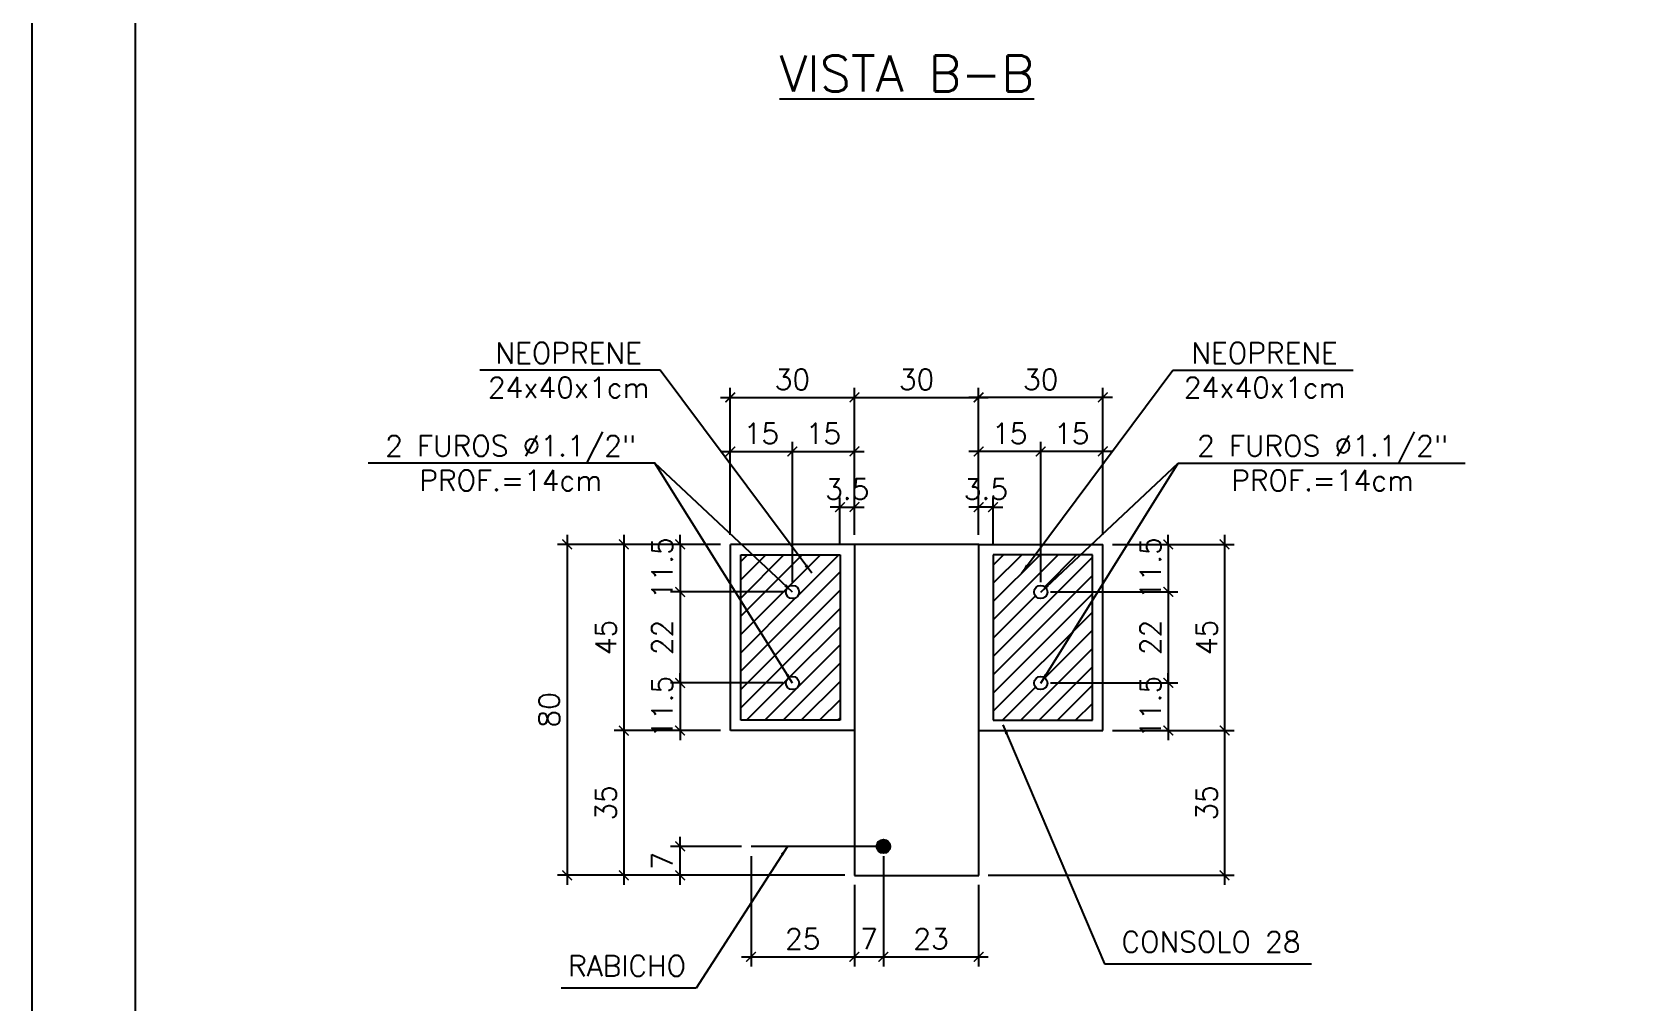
# Model space of a CAD drawing. Header units: centimetres. Extents: x 1658 to 14396, y 8294 to 11444.
# Drawn here: x 4286 to 5449, y 9811 to 10514 of the extents above; entities that cross this region are included whole.
import ezdxf

# ---------------------------------------------------------------- set-up
doc = ezdxf.new("R2010")
doc.units = ezdxf.units.CM
doc.header["$LTSCALE"] = 50
doc.header["$MEASUREMENT"] = 0
doc.header["$PDMODE"] = 67
for name, color, linetype in [('COTAS-PRECON', 1, 'Continuous'), ('FORMATO-PRECON', 2, 'Continuous'), ('HACHURAS-PRECON', 1, 'Continuous'), ('LINHA-01-PRECON', 1, 'Continuous'), ('LINHA-02-PRECON', 2, 'Continuous'), ('LINHA-03-PRECON', 3, 'Continuous'), ('LINHA-04-PRECON', 4, 'Continuous'), ('填充', 7, 'Continuous')]:
    doc.layers.add(name, color=color, linetype=linetype)
doc.styles.get("Standard").update_dxf_attribs({"font": 'romans.shx'})
doc.dimstyles.new('ESC75-25', dxfattribs={"dimscale": 0, "dimtxt": 15, "dimasz": 7, "dimexe": 7, "dimexo": 7, "dimgap": 5.5, "dimtad": 1, "dimdec": 1, "dimlfac": 0.333333, "dimdsep": 46, "dimtxsty": 'Standard', "dimblk": 'ARCHTICK', "dimcen": 0.1, "dimdle": 7, "dimclrd": 256, "dimclre": 256, "dimclrt": 2, "dimadec": 0, "dimazin": 0, "dimtfac": 1, "dimtdec": 1, "dimtix": 1, "dimtmove": 2, "dimatfit": 3, "dimfxl": 1, "dimarcsym": 0})
doc.dimstyles.new('ESC75-75', dxfattribs={"dimscale": 0, "dimtxt": 15, "dimasz": 7, "dimexe": 7, "dimexo": 7, "dimgap": 5.5, "dimtad": 1, "dimdec": 1, "dimdsep": 46, "dimtxsty": 'Standard', "dimblk": 'ARCHTICK', "dimcen": 0.1, "dimdle": 7, "dimclrd": 256, "dimclre": 256, "dimclrt": 2, "dimadec": 0, "dimazin": 0, "dimtfac": 1, "dimtdec": 1, "dimtix": 1, "dimtmove": 2, "dimatfit": 3, "dimfxl": 1, "dimarcsym": 0})
pattern_1 = [(45, (6346.984, 10206.0015), (-6.629126, 6.629126), [])]

# ---------------------------------------------------------------- blocks, each defined once
blk = doc.blocks.new('A$C2E607E54')
at = {"layer": 'FORMATO-PRECON'}
blk.add_lwpolyline([(0, 4200), (2970, 4200), (2970, 0), (0, 0)], close=True, dxfattribs=at)
at = {"layer": 'FORMATO-PRECON', "color": 6}
blk.add_lwpolyline([(100, 3950), (2870, 3950), (2870, 100), (100, 100)], close=True, dxfattribs=at)
blk = doc.blocks.new('_ArchTick')
at = {"color": 0, "linetype": 'ByBlock', "const_width": 0.15}
blk.add_lwpolyline([(-0.5, -0.5), (0.5, 0.5)], dxfattribs=at)
blk = doc.blocks.new('*D49')
at = {"layer": 'Defpoints', "color": 0, "transparency": 16777216}
for p in [(4882, 10249.2), (4792, 10142.6), (4882, 10142.6)]:
    blk.add_point(p, dxfattribs=at)
at = {"layer": 'LINHA-01-PRECON', "lineweight": -2, "transparency": 16777216}
for p, q in [((4785, 10249.2), (4889, 10249.2)), ((4792, 10149.6), (4792, 10256.2)), ((4882, 10149.6), (4882, 10256.2))]:
    blk.add_line(p, q, dxfattribs=at)
at = {"layer": 'LINHA-01-PRECON', "lineweight": -2, "transparency": 16777216, "xscale": 7, "yscale": 7, "zscale": 7, "rotation": 180}
blk.add_blockref('_ArchTick', (4792, 10249.2), dxfattribs=at)
at = {"layer": 'LINHA-01-PRECON', "lineweight": -2, "transparency": 16777216, "xscale": 7, "yscale": 7, "zscale": 7}
blk.add_blockref('_ArchTick', (4882, 10249.2), dxfattribs=at)
at = {"layer": 'LINHA-01-PRECON', "color": 2, "transparency": 16777216, "insert": (4837, 10262.2), "char_height": 15, "attachment_point": 5}
blk.add_mtext('30', dxfattribs=at)
blk = doc.blocks.new('*D50')
at = {"layer": 'Defpoints', "color": 0, "transparency": 16777216}
for p in [(4972, 10249.2), (4882, 10142.6), (4972, 10142.6)]:
    blk.add_point(p, dxfattribs=at)
at = {"layer": 'LINHA-01-PRECON', "lineweight": -2, "transparency": 16777216}
for p, q in [((4875, 10249.2), (4979, 10249.2)), ((4882, 10149.6), (4882, 10256.2)), ((4972, 10149.6), (4972, 10256.2))]:
    blk.add_line(p, q, dxfattribs=at)
at = {"layer": 'LINHA-01-PRECON', "lineweight": -2, "transparency": 16777216, "xscale": 7, "yscale": 7, "zscale": 7, "rotation": 180}
blk.add_blockref('_ArchTick', (4882, 10249.2), dxfattribs=at)
at = {"layer": 'LINHA-01-PRECON', "lineweight": -2, "transparency": 16777216, "xscale": 7, "yscale": 7, "zscale": 7}
blk.add_blockref('_ArchTick', (4972, 10249.2), dxfattribs=at)
at = {"layer": 'LINHA-01-PRECON', "color": 2, "transparency": 16777216, "insert": (4927, 10262.2), "char_height": 15, "attachment_point": 5}
blk.add_mtext('30', dxfattribs=at)
blk = doc.blocks.new('*D51')
at = {"layer": 'Defpoints', "color": 0, "transparency": 16777216}
for p in [(4882, 10169.6), (4871.5, 10135.1), (4882, 10142.6)]:
    blk.add_point(p, dxfattribs=at)
at = {"layer": 'LINHA-01-PRECON', "lineweight": -2, "transparency": 16777216}
for p, q in [((4871.5, 10169.6), (4864.5, 10169.6)), ((4871.5, 10142.1), (4871.5, 10176.6)), ((4871.5, 10169.6), (4882, 10169.6)), ((4882, 10149.6), (4882, 10176.6)), ((4882, 10169.6), (4889, 10169.6))]:
    blk.add_line(p, q, dxfattribs=at)
at = {"layer": 'LINHA-01-PRECON', "lineweight": -2, "transparency": 16777216, "xscale": 7, "yscale": 7, "zscale": 7}
blk.add_blockref('_ArchTick', (4871.5, 10169.6), dxfattribs=at)
at = {"layer": 'LINHA-01-PRECON', "lineweight": -2, "transparency": 16777216, "xscale": 7, "yscale": 7, "zscale": 7, "rotation": 180}
blk.add_blockref('_ArchTick', (4882, 10169.6), dxfattribs=at)
at = {"layer": 'LINHA-01-PRECON', "color": 2, "transparency": 16777216, "insert": (4876.8, 10182.6), "char_height": 15, "attachment_point": 5}
blk.add_mtext('3.5', dxfattribs=at)
blk = doc.blocks.new('*D52')
at = {"layer": 'Defpoints', "color": 0, "transparency": 16777216}
for p in [(4837, 10210), (4792, 10142.6), (4837, 10108.1)]:
    blk.add_point(p, dxfattribs=at)
at = {"layer": 'LINHA-01-PRECON', "lineweight": -2, "transparency": 16777216}
for p, q in [((4792, 10149.6), (4792, 10217)), ((4837, 10115.1), (4837, 10217)), ((4785, 10210), (4844, 10210))]:
    blk.add_line(p, q, dxfattribs=at)
at = {"layer": 'LINHA-01-PRECON', "lineweight": -2, "transparency": 16777216, "xscale": 7, "yscale": 7, "zscale": 7, "rotation": 180}
blk.add_blockref('_ArchTick', (4792, 10210), dxfattribs=at)
at = {"layer": 'LINHA-01-PRECON', "lineweight": -2, "transparency": 16777216, "xscale": 7, "yscale": 7, "zscale": 7}
blk.add_blockref('_ArchTick', (4837, 10210), dxfattribs=at)
at = {"layer": 'LINHA-01-PRECON', "color": 2, "transparency": 16777216, "insert": (4814.5, 10223), "char_height": 15, "attachment_point": 5}
blk.add_mtext('15', dxfattribs=at)
blk = doc.blocks.new('*D53')
at = {"layer": 'Defpoints', "color": 0, "transparency": 16777216}
for p in [(4882, 10210), (4882, 10142.6), (4837, 10108.1)]:
    blk.add_point(p, dxfattribs=at)
at = {"layer": 'LINHA-01-PRECON', "lineweight": -2, "transparency": 16777216}
for p, q in [((4837, 10115.1), (4837, 10217)), ((4882, 10149.6), (4882, 10217)), ((4830, 10210), (4889, 10210))]:
    blk.add_line(p, q, dxfattribs=at)
at = {"layer": 'LINHA-01-PRECON', "lineweight": -2, "transparency": 16777216, "xscale": 7, "yscale": 7, "zscale": 7, "rotation": 180}
blk.add_blockref('_ArchTick', (4837, 10210), dxfattribs=at)
at = {"layer": 'LINHA-01-PRECON', "lineweight": -2, "transparency": 16777216, "xscale": 7, "yscale": 7, "zscale": 7}
blk.add_blockref('_ArchTick', (4882, 10210), dxfattribs=at)
at = {"layer": 'LINHA-01-PRECON', "color": 2, "transparency": 16777216, "insert": (4859.5, 10223), "char_height": 15, "attachment_point": 5}
blk.add_mtext('15', dxfattribs=at)
blk = doc.blocks.new('*D54')
at = {"layer": 'Defpoints', "color": 0, "transparency": 16777216}
for p in [(4972, 10249.2), (4972, 10142.6), (5062, 10142.6)]:
    blk.add_point(p, dxfattribs=at)
at = {"layer": 'LINHA-01-PRECON', "lineweight": -2, "transparency": 16777216}
for p, q in [((5069, 10249.2), (4965, 10249.2)), ((4972, 10149.6), (4972, 10256.2)), ((5062, 10149.6), (5062, 10256.2))]:
    blk.add_line(p, q, dxfattribs=at)
at = {"layer": 'LINHA-01-PRECON', "lineweight": -2, "transparency": 16777216, "xscale": 7, "yscale": 7, "zscale": 7, "rotation": 180}
blk.add_blockref('_ArchTick', (4972, 10249.2), dxfattribs=at)
at = {"layer": 'LINHA-01-PRECON', "lineweight": -2, "transparency": 16777216, "xscale": 7, "yscale": 7, "zscale": 7}
blk.add_blockref('_ArchTick', (5062, 10249.2), dxfattribs=at)
at = {"layer": 'LINHA-01-PRECON', "color": 2, "transparency": 16777216, "insert": (5017, 10262.2), "char_height": 15, "attachment_point": 5}
blk.add_mtext('30', dxfattribs=at)
blk = doc.blocks.new('*D55')
at = {"layer": 'Defpoints', "color": 0, "transparency": 16777216}
for p in [(4972, 10169.6), (4972, 10142.6), (4982.5, 10135.1)]:
    blk.add_point(p, dxfattribs=at)
at = {"layer": 'LINHA-01-PRECON', "lineweight": -2, "transparency": 16777216}
for p, q in [((4972, 10169.6), (4965, 10169.6)), ((4972, 10149.6), (4972, 10176.6)), ((4982.5, 10169.6), (4972, 10169.6)), ((4982.5, 10142.1), (4982.5, 10176.6)), ((4982.5, 10169.6), (4989.5, 10169.6))]:
    blk.add_line(p, q, dxfattribs=at)
at = {"layer": 'LINHA-01-PRECON', "lineweight": -2, "transparency": 16777216, "xscale": 7, "yscale": 7, "zscale": 7}
blk.add_blockref('_ArchTick', (4972, 10169.6), dxfattribs=at)
at = {"layer": 'LINHA-01-PRECON', "lineweight": -2, "transparency": 16777216, "xscale": 7, "yscale": 7, "zscale": 7, "rotation": 180}
blk.add_blockref('_ArchTick', (4982.5, 10169.6), dxfattribs=at)
at = {"layer": 'LINHA-01-PRECON', "color": 2, "transparency": 16777216, "insert": (4977.3, 10182.6), "char_height": 15, "attachment_point": 5}
blk.add_mtext('3.5', dxfattribs=at)
blk = doc.blocks.new('*D56')
at = {"layer": 'Defpoints', "color": 0, "transparency": 16777216}
for p in [(5017, 10210), (5062, 10142.6), (5017, 10108.1)]:
    blk.add_point(p, dxfattribs=at)
at = {"layer": 'LINHA-01-PRECON', "lineweight": -2, "transparency": 16777216}
for p, q in [((5017, 10115.1), (5017, 10217)), ((5062, 10149.6), (5062, 10217)), ((5069, 10210), (5010, 10210))]:
    blk.add_line(p, q, dxfattribs=at)
at = {"layer": 'LINHA-01-PRECON', "lineweight": -2, "transparency": 16777216, "xscale": 7, "yscale": 7, "zscale": 7, "rotation": 180}
blk.add_blockref('_ArchTick', (5017, 10210), dxfattribs=at)
at = {"layer": 'LINHA-01-PRECON', "lineweight": -2, "transparency": 16777216, "xscale": 7, "yscale": 7, "zscale": 7}
blk.add_blockref('_ArchTick', (5062, 10210), dxfattribs=at)
at = {"layer": 'LINHA-01-PRECON', "color": 2, "transparency": 16777216, "insert": (5039.5, 10223), "char_height": 15, "attachment_point": 5}
blk.add_mtext('15', dxfattribs=at)
blk = doc.blocks.new('*D57')
at = {"layer": 'Defpoints', "color": 0, "transparency": 16777216}
for p in [(4972, 10210), (4972, 10142.6), (5017, 10108.1)]:
    blk.add_point(p, dxfattribs=at)
at = {"layer": 'LINHA-01-PRECON', "lineweight": -2, "transparency": 16777216}
for p, q in [((4972, 10149.6), (4972, 10217)), ((5017, 10115.1), (5017, 10217)), ((5024, 10210), (4965, 10210))]:
    blk.add_line(p, q, dxfattribs=at)
at = {"layer": 'LINHA-01-PRECON', "lineweight": -2, "transparency": 16777216, "xscale": 7, "yscale": 7, "zscale": 7, "rotation": 180}
blk.add_blockref('_ArchTick', (4972, 10210), dxfattribs=at)
at = {"layer": 'LINHA-01-PRECON', "lineweight": -2, "transparency": 16777216, "xscale": 7, "yscale": 7, "zscale": 7}
blk.add_blockref('_ArchTick', (5017, 10210), dxfattribs=at)
at = {"layer": 'LINHA-01-PRECON', "color": 2, "transparency": 16777216, "insert": (4994.5, 10223), "char_height": 15, "attachment_point": 5}
blk.add_mtext('15', dxfattribs=at)
blk = doc.blocks.new('*D58')
at = {"layer": 'Defpoints', "color": 0, "transparency": 16777216}
for p in [(4792, 10142.6), (4755.6, 10108.1), (4837, 10108.1)]:
    blk.add_point(p, dxfattribs=at)
at = {"layer": 'LINHA-01-PRECON', "lineweight": -2, "transparency": 16777216}
for p, q in [((4755.6, 10142.6), (4755.6, 10149.6)), ((4785, 10142.6), (4748.6, 10142.6)), ((4755.6, 10142.6), (4755.6, 10108.1)), ((4830, 10108.1), (4748.6, 10108.1)), ((4755.6, 10108.1), (4755.6, 10101.1))]:
    blk.add_line(p, q, dxfattribs=at)
at = {"layer": 'LINHA-01-PRECON', "lineweight": -2, "transparency": 16777216, "xscale": 7, "yscale": 7, "zscale": 7}
for p, rotation in [((4755.6, 10142.6), 270), ((4755.6, 10108.1), 90)]:
    blk.add_blockref('_ArchTick', p, dxfattribs=dict(at, rotation=rotation))
at = {"layer": 'LINHA-01-PRECON', "color": 2, "transparency": 16777216, "insert": (4742.6, 10125.3), "char_height": 15, "attachment_point": 5, "rotation": 90}
blk.add_mtext('11.5', dxfattribs=at)
blk = doc.blocks.new('*D59')
at = {"layer": 'Defpoints', "color": 0, "transparency": 16777216}
for p in [(4837, 10108.1), (4755.6, 10042.1), (4837, 10042.1)]:
    blk.add_point(p, dxfattribs=at)
at = {"layer": 'LINHA-01-PRECON', "lineweight": -2, "transparency": 16777216}
for p, q in [((4755.6, 10115.1), (4755.6, 10035.1)), ((4830, 10108.1), (4748.6, 10108.1)), ((4830, 10042.1), (4748.6, 10042.1))]:
    blk.add_line(p, q, dxfattribs=at)
at = {"layer": 'LINHA-01-PRECON', "lineweight": -2, "transparency": 16777216, "xscale": 7, "yscale": 7, "zscale": 7}
for p, rotation in [((4755.6, 10108.1), 90), ((4755.6, 10042.1), 270)]:
    blk.add_blockref('_ArchTick', p, dxfattribs=dict(at, rotation=rotation))
at = {"layer": 'LINHA-01-PRECON', "color": 2, "transparency": 16777216, "insert": (4742.6, 10075.1), "char_height": 15, "attachment_point": 5, "rotation": 90}
blk.add_mtext('22', dxfattribs=at)
blk = doc.blocks.new('*D60')
at = {"layer": 'Defpoints', "color": 0, "transparency": 16777216}
for p in [(4837, 10042.1), (4755.6, 10007.6), (4792, 10007.6)]:
    blk.add_point(p, dxfattribs=at)
at = {"layer": 'LINHA-01-PRECON', "lineweight": -2, "transparency": 16777216}
for p, q in [((4830, 10042.1), (4748.6, 10042.1)), ((4755.6, 10042.1), (4755.6, 10049.1)), ((4755.6, 10042.1), (4755.6, 10007.6)), ((4785, 10007.6), (4748.6, 10007.6)), ((4755.6, 10007.6), (4755.6, 10000.6))]:
    blk.add_line(p, q, dxfattribs=at)
at = {"layer": 'LINHA-01-PRECON', "lineweight": -2, "transparency": 16777216, "xscale": 7, "yscale": 7, "zscale": 7}
for p, rotation in [((4755.6, 10042.1), 270), ((4755.6, 10007.6), 90)]:
    blk.add_blockref('_ArchTick', p, dxfattribs=dict(at, rotation=rotation))
at = {"layer": 'LINHA-01-PRECON', "color": 2, "transparency": 16777216, "insert": (4742.6, 10024.8), "char_height": 15, "attachment_point": 5, "rotation": 90}
blk.add_mtext('11.5', dxfattribs=at)
blk = doc.blocks.new('*D61')
at = {"layer": 'Defpoints', "color": 0, "transparency": 16777216}
for p in [(4792, 10142.6), (4714.8, 10007.6), (4792, 10007.6)]:
    blk.add_point(p, dxfattribs=at)
at = {"layer": 'LINHA-01-PRECON', "lineweight": -2, "transparency": 16777216}
for p, q in [((4714.8, 10149.6), (4714.8, 10000.6)), ((4785, 10142.6), (4707.8, 10142.6)), ((4785, 10007.6), (4707.8, 10007.6))]:
    blk.add_line(p, q, dxfattribs=at)
at = {"layer": 'LINHA-01-PRECON', "lineweight": -2, "transparency": 16777216, "xscale": 7, "yscale": 7, "zscale": 7}
for p, rotation in [((4714.8, 10142.6), 90), ((4714.8, 10007.6), 270)]:
    blk.add_blockref('_ArchTick', p, dxfattribs=dict(at, rotation=rotation))
at = {"layer": 'LINHA-01-PRECON', "color": 2, "transparency": 16777216, "insert": (4701.8, 10075.1), "char_height": 15, "attachment_point": 5, "rotation": 90}
blk.add_mtext('45', dxfattribs=at)
blk = doc.blocks.new('*D62')
at = {"layer": 'Defpoints', "color": 0, "transparency": 16777216}
for p in [(4792, 10007.6), (4714.8, 9902.6), (4882, 9902.6)]:
    blk.add_point(p, dxfattribs=at)
at = {"layer": 'LINHA-01-PRECON', "lineweight": -2, "transparency": 16777216}
for p, q in [((4785, 10007.6), (4707.8, 10007.6)), ((4714.8, 10014.6), (4714.8, 9895.6)), ((4875, 9902.6), (4707.8, 9902.6))]:
    blk.add_line(p, q, dxfattribs=at)
at = {"layer": 'LINHA-01-PRECON', "lineweight": -2, "transparency": 16777216, "xscale": 7, "yscale": 7, "zscale": 7}
for p, rotation in [((4714.8, 10007.6), 90), ((4714.8, 9902.6), 270)]:
    blk.add_blockref('_ArchTick', p, dxfattribs=dict(at, rotation=rotation))
at = {"layer": 'LINHA-01-PRECON', "color": 2, "transparency": 16777216, "insert": (4701.8, 9955.1), "char_height": 15, "attachment_point": 5, "rotation": 90}
blk.add_mtext('35', dxfattribs=at)
blk = doc.blocks.new('*D63')
at = {"layer": 'Defpoints', "color": 0, "transparency": 16777216}
for p in [(4792, 10142.6), (4673.7, 9902.6), (4882, 9902.6)]:
    blk.add_point(p, dxfattribs=at)
at = {"layer": 'LINHA-01-PRECON', "lineweight": -2, "transparency": 16777216}
for p, q in [((4673.7, 10149.6), (4673.7, 9895.6)), ((4785, 10142.6), (4666.7, 10142.6)), ((4875, 9902.6), (4666.7, 9902.6))]:
    blk.add_line(p, q, dxfattribs=at)
at = {"layer": 'LINHA-01-PRECON', "lineweight": -2, "transparency": 16777216, "xscale": 7, "yscale": 7, "zscale": 7}
for p, rotation in [((4673.7, 10142.6), 90), ((4673.7, 9902.6), 270)]:
    blk.add_blockref('_ArchTick', p, dxfattribs=dict(at, rotation=rotation))
at = {"layer": 'LINHA-01-PRECON', "color": 2, "transparency": 16777216, "insert": (4660.7, 10022.6), "char_height": 15, "attachment_point": 5, "rotation": 90}
blk.add_mtext('80', dxfattribs=at)
blk = doc.blocks.new('*D64')
at = {"layer": 'Defpoints', "color": 0, "transparency": 16777216}
for p in [(5062, 10142.6), (5017, 10108.1), (5109.5, 10108.1)]:
    blk.add_point(p, dxfattribs=at)
at = {"layer": 'LINHA-01-PRECON', "lineweight": -2, "transparency": 16777216}
for p, q in [((5109.5, 10142.6), (5109.5, 10149.6)), ((5069, 10142.6), (5116.5, 10142.6)), ((5109.5, 10142.6), (5109.5, 10108.1)), ((5024, 10108.1), (5116.5, 10108.1)), ((5109.5, 10108.1), (5109.5, 10101.1))]:
    blk.add_line(p, q, dxfattribs=at)
at = {"layer": 'LINHA-01-PRECON', "lineweight": -2, "transparency": 16777216, "xscale": 7, "yscale": 7, "zscale": 7}
for p, rotation in [((5109.5, 10142.6), 270), ((5109.5, 10108.1), 90)]:
    blk.add_blockref('_ArchTick', p, dxfattribs=dict(at, rotation=rotation))
at = {"layer": 'LINHA-01-PRECON', "color": 2, "transparency": 16777216, "insert": (5096.5, 10125.3), "char_height": 15, "attachment_point": 5, "rotation": 90}
blk.add_mtext('11.5', dxfattribs=at)
blk = doc.blocks.new('*D65')
at = {"layer": 'Defpoints', "color": 0, "transparency": 16777216}
for p in [(5017, 10108.1), (5017, 10042.1), (5109.5, 10042.1)]:
    blk.add_point(p, dxfattribs=at)
at = {"layer": 'LINHA-01-PRECON', "lineweight": -2, "transparency": 16777216}
for p, q in [((5109.5, 10115.1), (5109.5, 10035.1)), ((5024, 10108.1), (5116.5, 10108.1)), ((5024, 10042.1), (5116.5, 10042.1))]:
    blk.add_line(p, q, dxfattribs=at)
at = {"layer": 'LINHA-01-PRECON', "lineweight": -2, "transparency": 16777216, "xscale": 7, "yscale": 7, "zscale": 7}
for p, rotation in [((5109.5, 10108.1), 90), ((5109.5, 10042.1), 270)]:
    blk.add_blockref('_ArchTick', p, dxfattribs=dict(at, rotation=rotation))
at = {"layer": 'LINHA-01-PRECON', "color": 2, "transparency": 16777216, "insert": (5096.5, 10075.1), "char_height": 15, "attachment_point": 5, "rotation": 90}
blk.add_mtext('22', dxfattribs=at)
blk = doc.blocks.new('*D66')
at = {"layer": 'Defpoints', "color": 0, "transparency": 16777216}
for p in [(5017, 10042.1), (5062, 10007.6), (5109.5, 10007.6)]:
    blk.add_point(p, dxfattribs=at)
at = {"layer": 'LINHA-01-PRECON', "lineweight": -2, "transparency": 16777216}
for p, q in [((5024, 10042.1), (5116.5, 10042.1)), ((5109.5, 10042.1), (5109.5, 10049.1)), ((5109.5, 10042.1), (5109.5, 10007.6)), ((5069, 10007.6), (5116.5, 10007.6)), ((5109.5, 10007.6), (5109.5, 10000.6))]:
    blk.add_line(p, q, dxfattribs=at)
at = {"layer": 'LINHA-01-PRECON', "lineweight": -2, "transparency": 16777216, "xscale": 7, "yscale": 7, "zscale": 7}
for p, rotation in [((5109.5, 10042.1), 270), ((5109.5, 10007.6), 90)]:
    blk.add_blockref('_ArchTick', p, dxfattribs=dict(at, rotation=rotation))
at = {"layer": 'LINHA-01-PRECON', "color": 2, "transparency": 16777216, "insert": (5096.5, 10024.8), "char_height": 15, "attachment_point": 5, "rotation": 90}
blk.add_mtext('11.5', dxfattribs=at)
blk = doc.blocks.new('*D67')
at = {"layer": 'Defpoints', "color": 0, "transparency": 16777216}
for p in [(5062, 10142.6), (5062, 10007.6), (5150.3, 10007.6)]:
    blk.add_point(p, dxfattribs=at)
at = {"layer": 'LINHA-01-PRECON', "lineweight": -2, "transparency": 16777216}
for p, q in [((5150.3, 10149.6), (5150.3, 10000.6)), ((5069, 10142.6), (5157.3, 10142.6)), ((5069, 10007.6), (5157.3, 10007.6))]:
    blk.add_line(p, q, dxfattribs=at)
at = {"layer": 'LINHA-01-PRECON', "lineweight": -2, "transparency": 16777216, "xscale": 7, "yscale": 7, "zscale": 7}
for p, rotation in [((5150.3, 10142.6), 90), ((5150.3, 10007.6), 270)]:
    blk.add_blockref('_ArchTick', p, dxfattribs=dict(at, rotation=rotation))
at = {"layer": 'LINHA-01-PRECON', "color": 2, "transparency": 16777216, "insert": (5137.3, 10075.1), "char_height": 15, "attachment_point": 5, "rotation": 90}
blk.add_mtext('45', dxfattribs=at)
blk = doc.blocks.new('*D68')
at = {"layer": 'Defpoints', "color": 0, "transparency": 16777216}
for p in [(5062, 10007.6), (4972, 9902.6), (5150.3, 9902.6)]:
    blk.add_point(p, dxfattribs=at)
at = {"layer": 'LINHA-01-PRECON', "lineweight": -2, "transparency": 16777216}
for p, q in [((5069, 10007.6), (5157.3, 10007.6)), ((5150.3, 10014.6), (5150.3, 9895.6)), ((4979, 9902.6), (5157.3, 9902.6))]:
    blk.add_line(p, q, dxfattribs=at)
at = {"layer": 'LINHA-01-PRECON', "lineweight": -2, "transparency": 16777216, "xscale": 7, "yscale": 7, "zscale": 7}
for p, rotation in [((5150.3, 10007.6), 90), ((5150.3, 9902.6), 270)]:
    blk.add_blockref('_ArchTick', p, dxfattribs=dict(at, rotation=rotation))
at = {"layer": 'LINHA-01-PRECON', "color": 2, "transparency": 16777216, "insert": (5137.3, 9955.1), "char_height": 15, "attachment_point": 5, "rotation": 90}
blk.add_mtext('35', dxfattribs=at)
blk = doc.blocks.new('*D72')
at = {"layer": 'Defpoints', "color": 0, "transparency": 16777216}
for p in [(4755.6, 9923.6), (4807, 9923.6), (4837, 9902.6)]:
    blk.add_point(p, dxfattribs=at)
at = {"layer": 'LINHA-01-PRECON', "lineweight": -2, "transparency": 16777216}
for p, q in [((4800, 9923.6), (4748.6, 9923.6)), ((4755.6, 9895.6), (4755.6, 9930.6)), ((4830, 9902.6), (4748.6, 9902.6))]:
    blk.add_line(p, q, dxfattribs=at)
at = {"layer": 'LINHA-01-PRECON', "lineweight": -2, "transparency": 16777216, "xscale": 7, "yscale": 7, "zscale": 7}
for p, rotation in [((4755.6, 9923.6), 90), ((4755.6, 9902.6), 270)]:
    blk.add_blockref('_ArchTick', p, dxfattribs=dict(at, rotation=rotation))
at = {"layer": 'LINHA-01-PRECON', "color": 2, "transparency": 16777216, "insert": (4742.6, 9913.1), "char_height": 15, "attachment_point": 5, "rotation": 90}
blk.add_mtext('7', dxfattribs=at)
blk = doc.blocks.new('*D317')
at = {"layer": 'Defpoints', "color": 0, "transparency": 16777216}
for p in [(4903, 9923.6), (4882, 9902.6), (4903, 9843.5)]:
    blk.add_point(p, dxfattribs=at)
at = {"layer": 'LINHA-01-PRECON', "lineweight": -2, "transparency": 16777216}
for p, q in [((4903, 9916.6), (4903, 9836.5)), ((4882, 9895.6), (4882, 9836.5)), ((4875, 9843.5), (4910, 9843.5))]:
    blk.add_line(p, q, dxfattribs=at)
at = {"layer": 'LINHA-01-PRECON', "lineweight": -2, "transparency": 16777216, "xscale": 7, "yscale": 7, "zscale": 7, "rotation": 180}
blk.add_blockref('_ArchTick', (4882, 9843.5), dxfattribs=at)
at = {"layer": 'LINHA-01-PRECON', "lineweight": -2, "transparency": 16777216, "xscale": 7, "yscale": 7, "zscale": 7}
blk.add_blockref('_ArchTick', (4903, 9843.5), dxfattribs=at)
at = {"layer": 'LINHA-01-PRECON', "color": 2, "transparency": 16777216, "insert": (4892.5, 9856.5), "char_height": 15, "attachment_point": 5}
blk.add_mtext('7', dxfattribs=at)
blk = doc.blocks.new('*D318')
at = {"layer": 'Defpoints', "color": 0, "transparency": 16777216}
for p in [(4903, 9923.6), (4972, 9902.6), (4972, 9843.5)]:
    blk.add_point(p, dxfattribs=at)
at = {"layer": 'LINHA-01-PRECON', "lineweight": -2, "transparency": 16777216}
for p, q in [((4903, 9916.6), (4903, 9836.5)), ((4972, 9895.6), (4972, 9836.5)), ((4896, 9843.5), (4979, 9843.5))]:
    blk.add_line(p, q, dxfattribs=at)
at = {"layer": 'LINHA-01-PRECON', "lineweight": -2, "transparency": 16777216, "xscale": 7, "yscale": 7, "zscale": 7, "rotation": 180}
blk.add_blockref('_ArchTick', (4903, 9843.5), dxfattribs=at)
at = {"layer": 'LINHA-01-PRECON', "lineweight": -2, "transparency": 16777216, "xscale": 7, "yscale": 7, "zscale": 7}
blk.add_blockref('_ArchTick', (4972, 9843.5), dxfattribs=at)
at = {"layer": 'LINHA-01-PRECON', "color": 2, "transparency": 16777216, "insert": (4937.5, 9856.5), "char_height": 15, "attachment_point": 5}
blk.add_mtext('23', dxfattribs=at)
blk = doc.blocks.new('*D319')
at = {"layer": 'Defpoints', "color": 0, "transparency": 16777216}
for p in [(4807, 9923.6), (4882, 9902.7), (4882, 9843.5)]:
    blk.add_point(p, dxfattribs=at)
at = {"layer": 'LINHA-01-PRECON', "lineweight": -2, "transparency": 16777216}
for p, q in [((4807, 9916.6), (4807, 9836.5)), ((4882, 9895.7), (4882, 9836.5)), ((4800, 9843.5), (4889, 9843.5))]:
    blk.add_line(p, q, dxfattribs=at)
at = {"layer": 'LINHA-01-PRECON', "lineweight": -2, "transparency": 16777216, "xscale": 7, "yscale": 7, "zscale": 7, "rotation": 180}
blk.add_blockref('_ArchTick', (4807, 9843.5), dxfattribs=at)
at = {"layer": 'LINHA-01-PRECON', "lineweight": -2, "transparency": 16777216, "xscale": 7, "yscale": 7, "zscale": 7}
blk.add_blockref('_ArchTick', (4882, 9843.5), dxfattribs=at)
at = {"layer": 'LINHA-01-PRECON', "color": 2, "transparency": 16777216, "insert": (4844.5, 9856.5), "char_height": 15, "attachment_point": 5}
blk.add_mtext('25', dxfattribs=at)

msp = doc.modelspace()

# ---------------------------------------------------------------- hatches: boundary and pattern name
at = {"layer": 'LINHA-04-PRECON'}
h = msp.add_hatch(color=256, dxfattribs=at)
h.dxf.hatch_style = 1
edge = h.paths.add_edge_path()
edge.add_arc((4903.03, 9923.55), 4.95, 0, 360)
at = {"layer": '填充'}
h = msp.add_hatch(dxfattribs=at)
h.set_pattern_fill('ANSI31', color=1, scale=75)
h.set_pattern_definition(pattern_1)
h.paths.add_polyline_path([(4871.53, 10135.05), (4799.53, 10135.05), (4799.53, 10015.05), (4871.53, 10015.05)])
h.paths.add_polyline_path([(4841.83, 10042.05, -1), (4832.23, 10042.05, -1)], flags=16)
h.paths.add_polyline_path([(4832.23, 10108.05, -1), (4841.83, 10108.05, -1)], flags=16)
h = msp.add_hatch(dxfattribs=at)
h.set_pattern_fill('ANSI31', color=1, scale=75)
h.set_pattern_definition(pattern_1)
h.paths.add_polyline_path([(4982.53, 10015.05), (5054.53, 10015.05), (5054.53, 10135.05), (4982.53, 10135.05)])
h.paths.add_polyline_path([(5012.23, 10108.05, -1), (5021.83, 10108.05, -1)], flags=16)
h.paths.add_polyline_path([(5021.83, 10042.05, -1), (5012.23, 10042.05, -1)], flags=16)

# ---------------------------------------------------------------- linework, layer by layer
at = {"layer": 'LINHA-02-PRECON'}
for p, q in [((4882.03, 10142.55), (4792.03, 10142.55)), ((4792.03, 10007.55), (4792.03, 10142.55)), ((4799.53, 10015.05), (4799.53, 10135.05)), ((4799.53, 10135.05), (4871.53, 10135.05)), ((4871.53, 10135.05), (4871.53, 10015.05)), ((4972.03, 10142.55), (5062.03, 10142.55)), ((5054.53, 10135.05), (4982.53, 10135.05)), ((4982.53, 10135.05), (4982.53, 10015.05)), ((5054.53, 10015.05), (5054.53, 10135.05)), ((5062.03, 10007.55), (5062.03, 10142.55)), ((4882.03, 10007.55), (4792.03, 10007.55)), ((4871.53, 10015.05), (4799.53, 10015.05)), ((4972.03, 10007.55), (5062.03, 10007.55)), ((4982.53, 10015.05), (5054.53, 10015.05))]:
    msp.add_line(p, q, dxfattribs=at)
for centre in [(4837.03, 10108.05), (5017.03, 10108.05), (4837.03, 10042.05), (5017.03, 10042.05)]:
    msp.add_circle(centre, 4.8, dxfattribs=at)
at = {"layer": 'LINHA-03-PRECON'}
for p, q in [((4972.03, 10142.55), (4882.03, 10142.55)), ((4882.03, 10142.55), (4882.03, 9902.55)), ((4972.03, 9902.55), (4972.03, 10142.55)), ((4882.03, 9902.55), (4972.03, 9902.55))]:
    msp.add_line(p, q, dxfattribs=at)
at = {"layer": 'LINHA-04-PRECON'}
msp.add_line((4903.03, 9923.55), (4807.03, 9923.55), dxfattribs=at)
msp.add_circle((4903.03, 9923.55), 4.95, dxfattribs=at)

# ---------------------------------------------------------------- block references
at = {"layer": 'HACHURAS-PRECON', "xscale": 0.7499999999999996, "yscale": 0.7499999999999996, "zscale": 0.7499999999999996}
msp.add_blockref('A$C2E607E54', (4285.86, 8293.94), dxfattribs=at)

# ---------------------------------------------------------------- texts
at = {"layer": 'COTAS-PRECON', "color": 2, "char_height": 15, "attachment_point": 5}
for s, insert in [('\\A1;NEOPRENE\\P24x40x1cm', (4674.78, 10268.87)), ('\\A1;NEOPRENE\\P24x40x1cm', (5179.28, 10268.87)), ('\\A1;2 FUROS %%C1.1/2"\\PPROF.=14cm', (4632.77, 10201.46)), ('\\A1;2 FUROS %%C1.1/2"\\PPROF.=14cm', (5221.3, 10201.46)), ('\\A1;CONSOLO 28', (5140.45, 9854.32, 0.02)), ('\\A1;RABICHO', (4717.16, 9836.87))]:
    msp.add_mtext(s, dxfattribs=dict(at, insert=insert))
at = {"layer": 'LINHA-01-PRECON', "color": 4, "insert": (4919.91, 10484, -0.02), "char_height": 26.25, "attachment_point": 5}
msp.add_mtext('{\\LVISTA B-B}', dxfattribs=at)

# ---------------------------------------------------------------- dimensions: what is measured, and where the dimension line sits
at = {"layer": 'LINHA-01-PRECON'}
for base, p1, p2, picture, middle in [((4882.03, 10249.23), (4792.03, 10142.55), (4882.03, 10142.55), '*D49', (4837.03, 10262.23)), ((4972.03, 10249.23), (4882.03, 10142.55), (4972.03, 10142.55), '*D50', (4927.03, 10262.23)), ((4837.03, 10210), (4792.03, 10142.55), (4837.03, 10108.05), '*D52', (4814.53, 10223)), ((4882.03, 10210), (4837.03, 10108.05), (4882.03, 10142.55), '*D53', (4859.53, 10223)), ((4882.03, 10169.62), (4871.53, 10135.05), (4882.03, 10142.55), '*D51', (4876.78, 10182.62)), ((4882.03, 9843.46), (4807.03, 9923.55), (4882.03, 9902.75), '*D319', (4844.53, 9856.46)), ((4903.03, 9843.46), (4882.03, 9902.55), (4903.03, 9923.55), '*D317', (4892.53, 9856.46)), ((4972.03, 9843.46), (4903.03, 9923.55), (4972.03, 9902.55), '*D318', (4937.53, 9856.46))]:
    dim = msp.add_linear_dim(base=base, p1=p1, p2=p2, dimstyle='ESC75-25', override={"dimscale": 1}, dxfattribs=at)
    dim.commit()
    dim.dimension.update_dxf_attribs({"geometry": picture, "text_midpoint": middle})
for base, p1, p2, angle, picture, middle in [((4972.03, 10249.23), (5062.03, 10142.55), (4972.03, 10142.55), 180, '*D54', (5017.03, 10262.23)), ((4972.03, 10210), (5017.03, 10108.05), (4972.03, 10142.55), 180, '*D57', (4994.53, 10223)), ((5017.03, 10210), (5062.03, 10142.55), (5017.03, 10108.05), 180, '*D56', (5039.53, 10223)), ((4972.03, 10169.62), (4982.53, 10135.05), (4972.03, 10142.55), 180, '*D55', (4977.28, 10182.62)), ((4673.68, 9902.55), (4792.03, 10142.55), (4882.03, 9902.55), 90, '*D63', (4660.68, 10022.55)), ((4714.79, 10007.55), (4792.03, 10142.55), (4792.03, 10007.55), 90, '*D61', (4701.79, 10075.05)), ((4755.56, 10108.05), (4792.03, 10142.55), (4837.03, 10108.05), 90, '*D58', (4742.56, 10125.3)), ((5109.49, 10108.05), (5062.03, 10142.55), (5017.03, 10108.05), 90, '*D64', (5096.49, 10125.3)), ((5150.27, 10007.55), (5062.03, 10142.55), (5062.03, 10007.55), 90, '*D67', (5137.27, 10075.05)), ((4755.56, 10042.05), (4837.03, 10108.05), (4837.03, 10042.05), 90, '*D59', (4742.56, 10075.05)), ((5109.49, 10042.05), (5017.03, 10108.05), (5017.03, 10042.05), 90, '*D65', (5096.49, 10075.05)), ((4755.56, 10007.55), (4837.03, 10042.05), (4792.03, 10007.55), 90, '*D60', (4742.56, 10024.8)), ((5109.49, 10007.55), (5017.03, 10042.05), (5062.03, 10007.55), 90, '*D66', (5096.49, 10024.8)), ((4714.79, 9902.55), (4792.03, 10007.55), (4882.03, 9902.55), 90, '*D62', (4701.79, 9955.05)), ((5150.27, 9902.55), (5062.03, 10007.55), (4972.03, 9902.55), 90, '*D68', (5137.27, 9955.05)), ((4755.56, 9923.55), (4837.04, 9902.55), (4807.03, 9923.55), 90, '*D72', (4742.56, 9913.05))]:
    dim = msp.add_linear_dim(base=base, p1=p1, p2=p2, angle=angle, dimstyle='ESC75-25', override={"dimscale": 1}, dxfattribs=at)
    dim.commit()
    dim.dimension.update_dxf_attribs({"geometry": picture, "text_midpoint": middle})

# ---------------------------------------------------------------- leaders
at = {"layer": 'COTAS-PRECON'}
for points in [[(4850.99, 10121.72), (4741.23, 10268.87), (4610.47, 10268.87)], [(5003.07, 10121.72), (5112.84, 10268.87), (5243.59, 10268.87)], [(4837.03, 10042.05), (4737.3, 10201.46), (4529.41, 10201.46)], [(5017.03, 10042.05), (5116.76, 10201.46), (5324.65, 10201.46)], [(4989.63, 10011.75), (5063.18, 9838.34), (5213.36, 9838.34)], [(4833.43, 9923.55, -0.02), (4767.15, 9820.88, -0.02), (4669.37, 9820.88, -0.02)]]:
    msp.add_leader(points, dimstyle='ESC75-75', override={"dimscale": 1}, dxfattribs=at)
at = {"layer": 'LINHA-01-PRECON'}
for points in [[(4837.03, 10108.05), (4737.3, 10201.46)], [(5017.03, 10108.05), (5116.76, 10201.46)]]:
    msp.add_leader(points, dimstyle='ESC75-25', override={"dimscale": 1}, dxfattribs=at)

doc.saveas('drawing.dxf')
